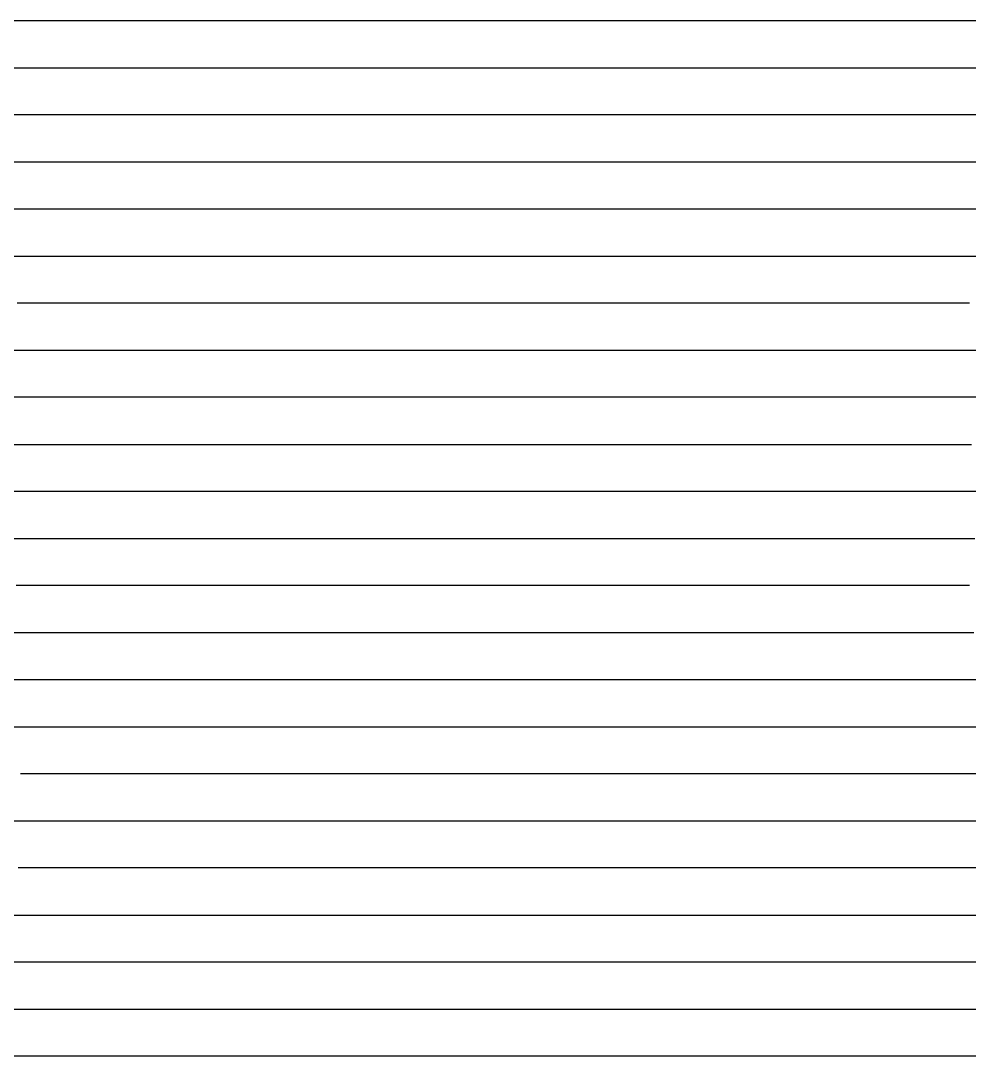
# Model space of a CAD drawing. Extents: x 20 to 170, y 60 to 234.
# Drawn here: x 113.75 to 132.5, y 147.47 to 167.94 of the extents above; entities that cross this region are included whole.
import ezdxf

# ---------------------------------------------------------------- set-up
doc = ezdxf.new("R2010")
doc.units = 0
doc.header["$LTSCALE"] = 0.000394
doc.layers.add('SPLINE', color=7, linetype='CONTINUOUS')

msp = doc.modelspace()

# ---------------------------------------------------------------- linework, layer by layer
at = {"layer": 'SPLINE', "color": 2}
for points in [[(133.002243, 167.939819, -18.118889), (132.305008, 167.939819, -18.100109), (131.955276, 167.939819, -18.200289), (131.605392, 167.939819, -18.507187), (131.463623, 167.939819, -18.729467), (131.035828, 167.939819, -19.531105), (131.016968, 167.939819, -19.556086), (130.908203, 167.939819, -19.227325), (130.210983, 167.939819, -17.436291), (129.861221, 167.939819, -16.778713), (128.814178, 167.939819, -15.228757), (128.116913, 167.939819, -14.204821), (127.767159, 167.939819, -13.835382), (127.59462, 167.939819, -13.744542), (127.419716, 167.939819, -13.685042), (126.722458, 167.939819, -13.484663), (126.022949, 167.939819, -13.425163), (125.325691, 167.939819, -13.534743), (124.975891, 167.939819, -13.700722), (124.628479, 167.939819, -13.919902), (124.278687, 167.939819, -14.239261), (124.103798, 167.939819, -14.44594), (123.995071, 167.939819, -14.630719), (123.231659, 167.939819, -16.218235), (123.13472, 167.939819, -16.443655), (123.03788, 167.939819, -16.694153), (122.238998, 167.939819, -19.108345), (122.220108, 167.939819, -19.142805), (121.837189, 167.939819, -19.465305), (121.487434, 167.939819, -19.552965), (121.137634, 167.939819, -19.625006), (120.790184, 167.939819, -19.725183), (120.37896, 167.939819, -19.825403), (120.071701, 167.939819, -19.844183), (119.764442, 167.939819, -19.891184), (119.539902, 167.939819, -19.772163), (119.414673, 167.939819, -19.665726), (119.279915, 167.939819, -19.556086), (119.133408, 167.939819, -19.471565), (118.696159, 167.939819, -19.255526), (118.346367, 167.939819, -19.114605), (117.649132, 167.939819, -18.998747), (117.299347, 167.939819, -19.058268), (116.951927, 167.939819, -19.233625), (116.188515, 167.939819, -19.891184), (115.9049, 167.939819, -20.035223), (115.730049, 167.939819, -20.210524), (115.555077, 167.939819, -20.511162), (114.857872, 167.939819, -22.173838), (114.718422, 167.939819, -22.518276), (114.694817, 167.939819, -22.549576), (114.259926, 167.939819, -22.994234), (114.115753, 167.939819, -23.153913), (114.094482, 167.939819, -23.163294), (113.461075, 167.939819, -21.3566)], [(113.461075, 167.008575, -21.600838), (114.073212, 167.008575, -23.363714), (114.094482, 167.008575, -23.382454), (114.713715, 167.008575, -22.640396), (114.857872, 167.008575, -22.314735), (115.555077, 167.008575, -20.592562), (115.730049, 167.008575, -20.285704), (115.9049, 167.008575, -20.091543), (116.252342, 167.008575, -19.894283), (117.015717, 167.008575, -19.794104), (117.344254, 167.008575, -19.634405), (117.649132, 167.008575, -19.581165), (117.998962, 167.008575, -19.615625), (118.237663, 167.008575, -19.706444), (119.242126, 167.008575, -20.223083), (119.851898, 167.008575, -19.903704), (120.440422, 167.008575, -19.816004), (120.934341, 167.008575, -19.794104), (121.529953, 167.008575, -19.599945), (122.07592, 167.008575, -18.447649), (122.097168, 167.008575, -18.388149), (122.187042, 167.008575, -18.06881), (122.948044, 167.008575, -15.629557), (123.108757, 167.008575, -15.244397), (123.231659, 167.008575, -15.028358), (123.406609, 167.008575, -14.806039), (123.581482, 167.008575, -14.624459), (124.278687, 167.008575, -13.948061), (124.628479, 167.008575, -13.753942), (125.259552, 167.008575, -13.694442), (125.651848, 167.008575, -13.550383), (126.022949, 167.008575, -13.528523), (126.722458, 167.008575, -13.616183), (127.069977, 167.008575, -13.844742), (127.790764, 167.008575, -14.48978), (127.942032, 167.008575, -14.652599), (128.116913, 167.008575, -14.896818), (128.814178, 167.008575, -15.920755), (129.884827, 167.008575, -17.517691), (130.036102, 167.008575, -17.799471), (130.123535, 167.008575, -18.028049), (130.603333, 167.008575, -19.418365), (130.624557, 167.008575, -19.462185), (131.116211, 167.008575, -18.801487), (131.605392, 167.008575, -18.322409), (131.955276, 167.008575, -18.090689), (132.305008, 167.008575, -18.049969), (132.652512, 167.008575, -18.043709)], [(133.002243, 166.077454, -18.056269), (131.605392, 166.077454, -18.065649), (131.274551, 166.077454, -18.106329), (130.941299, 166.077454, -18.247309), (130.608063, 166.077454, -18.616787), (130.277191, 166.077454, -19.283726), (130.25351, 166.077454, -19.302465), (130.007721, 166.077454, -18.666847), (129.915558, 166.077454, -18.482107), (129.164001, 166.077454, -17.135653), (128.989059, 166.077454, -16.860113), (128.814178, 166.077454, -16.612793), (127.419716, 166.077454, -14.762199), (127.069977, 166.077454, -14.33948), (126.918701, 166.077454, -14.198561), (126.722458, 166.077454, -14.054541), (126.372711, 166.077454, -13.929302), (126.242691, 166.077454, -13.907362), (126.022949, 166.077454, -13.835382), (125.325691, 166.077454, -13.688182), (124.628479, 166.077454, -13.722602), (124.278687, 166.077454, -13.835382), (123.928925, 166.077454, -13.991941), (123.581482, 166.077454, -14.220481), (123.406609, 166.077454, -14.37396), (123.231659, 166.077454, -14.558681), (123.141815, 166.077454, -14.687079), (122.364311, 166.077454, -15.917615), (122.220108, 166.077454, -16.177515), (122.07592, 166.077454, -16.531355), (121.274712, 166.077454, -19.722103), (121.095131, 166.077454, -19.841043), (120.440422, 166.077454, -20.019564), (119.743164, 166.077454, -20.185503), (119.21846, 166.077454, -20.329521), (119.045952, 166.077454, -20.373362), (118.651245, 166.077454, -20.514261), (118.400734, 166.077454, -20.382742), (118.15023, 166.077454, -20.260683), (117.899666, 166.077454, -20.194883), (117.299347, 166.077454, -20.094664), (116.951927, 166.077454, -20.088444), (116.602104, 166.077454, -20.122864), (116.427246, 166.077454, -20.151083), (116.252342, 166.077454, -20.194883), (116.079811, 166.077454, -20.273184), (115.9049, 166.077454, -20.398401), (115.730049, 166.077454, -20.605082), (115.555077, 166.077454, -20.927622), (115.032784, 166.077454, -22.111217), (114.857872, 166.077454, -22.377356), (114.503365, 166.077454, -22.862694), (114.049576, 166.077454, -23.570332), (114.02832, 166.077454, -23.567232), (113.461075, 166.077454, -21.926437)], [(113.461075, 165.148529, -22.439976), (113.985786, 165.148529, -23.823992), (114.007034, 165.148529, -23.855312), (114.43248, 165.148529, -23.000494), (114.645164, 165.148529, -22.549576), (114.857872, 165.148529, -22.223976), (115.096603, 165.148529, -22.007877), (115.730049, 165.148529, -21.06226), (115.9049, 165.148529, -20.852442), (116.252342, 165.148529, -20.623861), (116.951927, 165.148529, -20.539322), (117.299347, 165.148529, -20.592562), (117.474251, 165.148529, -20.630161), (118.086388, 165.148529, -20.830502), (119.045952, 165.148529, -20.529942), (119.21846, 165.148529, -20.482962), (120.005493, 165.148529, -20.229343), (120.702736, 165.148529, -20.060244), (121.137634, 165.148529, -19.177225), (121.99559, 165.148529, -15.898815), (122.021545, 165.148529, -15.801756), (122.184624, 165.148529, -15.379037), (122.272079, 165.148529, -15.225617), (122.359535, 165.148529, -15.100338), (122.534447, 165.148529, -14.899999), (123.231659, 165.148529, -14.38332), (123.581482, 165.148529, -14.211102), (124.628479, 165.148529, -13.913642), (125.325691, 165.148529, -13.863502), (125.675514, 165.148529, -13.916762), (126.022949, 165.148529, -14.085881), (126.895103, 165.148529, -14.82482), (127.02742, 165.148529, -14.971998), (128.937088, 165.148529, -17.495731), (129.059982, 165.148529, -17.702431), (129.182907, 165.148529, -17.934109), (129.797363, 165.148529, -19.280565), (129.818649, 165.148529, -19.296246), (130.014816, 165.148529, -19.020687), (130.560776, 165.148529, -18.394409), (130.908203, 165.148529, -18.071909), (131.257965, 165.148529, -17.959209), (131.432953, 165.148529, -17.940409), (131.605392, 165.148529, -17.934109), (131.955276, 165.148529, -17.943489), (132.305008, 165.148529, -17.999889), (133.002243, 165.148529, -18.190889)], [(133.177124, 164.217422, -18.547867), (132.305008, 164.217422, -18.003029), (131.605392, 164.217422, -17.927889), (130.908203, 164.217422, -18.009289), (130.210983, 164.217422, -18.262909), (129.797363, 164.217422, -18.597967), (129.641388, 164.217422, -18.829687), (129.381454, 164.217422, -19.283726), (129.360168, 164.217422, -19.249226), (129.088287, 164.217422, -18.626167), (128.951263, 164.217422, -18.36311), (128.116913, 164.217422, -17.079313), (127.419716, 164.217422, -16.255795), (126.19783, 164.217422, -14.765339), (126.022949, 164.217422, -14.602499), (125.848007, 164.217422, -14.46162), (125.675514, 164.217422, -14.37078), (125.325691, 164.217422, -14.27372), (124.779785, 164.217422, -14.31128), (124.278687, 164.217422, -14.27686), (123.928925, 164.217422, -14.292521), (123.581482, 164.217422, -14.37078), (122.884216, 164.217422, -14.712099), (122.534447, 164.217422, -14.806039), (122.184624, 164.217422, -15.144218), (121.662308, 164.217422, -15.892575), (121.487434, 164.217422, -16.183775), (121.312553, 164.217422, -16.525055), (121.137634, 164.217422, -16.975973), (120.326942, 164.217422, -20.342041), (120.310432, 164.217422, -20.376541), (120.286766, 164.217422, -20.389042), (119.045952, 164.217422, -20.614502), (117.998962, 164.217422, -20.877522), (117.353737, 164.217422, -21.08416), (117.256798, 164.217422, -21.087299), (116.743919, 164.217422, -21.00276), (116.252342, 164.217422, -21.106079), (115.926178, 164.217422, -21.32214), (115.380219, 164.217422, -21.788717), (114.857872, 164.217422, -22.211416), (114.623878, 164.217422, -22.580875), (114.387558, 164.217422, -23.078773), (113.919579, 164.217422, -24.040012), (113.898331, 164.217422, -23.996212), (113.461075, 164.217422, -22.969173)], [(113.461075, 163.286194, -23.467012), (113.765953, 163.286194, -24.12775), (113.789612, 163.286194, -24.14027), (113.855759, 163.286194, -24.08699), (114.363953, 163.286194, -23.113194), (114.857872, 163.286194, -22.280315), (115.205338, 163.286194, -22.042297), (115.35894, 163.286194, -21.979677), (116.079811, 163.286194, -21.5194), (116.297234, 163.286194, -21.43174), (117.140968, 163.286194, -21.1875), (117.649132, 163.286194, -21.087299), (119.298882, 163.286194, -20.792961), (119.721909, 163.286194, -20.742842), (119.743164, 163.286194, -20.730362), (120.178055, 163.286194, -19.753384), (120.336403, 163.286194, -19.098946), (121.007645, 163.286194, -16.528234), (121.137634, 163.286194, -16.133675), (121.215637, 163.286194, -15.952055), (121.312553, 163.286194, -15.764196), (121.487434, 163.286194, -15.529336), (121.837189, 163.286194, -15.206838), (122.534447, 163.286194, -14.827959), (122.884216, 163.286194, -14.721499), (123.75634, 163.286194, -14.574299), (123.928925, 163.286194, -14.53988), (124.628479, 163.286194, -14.54616), (125.183891, 163.286194, -14.740279), (125.762962, 163.286194, -15.116018), (126.022949, 163.286194, -15.350838), (126.731964, 163.286194, -16.255795), (127.419716, 163.286194, -17.032333), (127.833328, 163.286194, -17.436291), (127.942032, 163.286194, -17.561531), (128.050812, 163.286194, -17.714931), (128.116913, 163.286194, -17.818291), (128.29187, 163.286194, -18.118889), (128.837799, 163.286194, -19.271185), (128.85907, 163.286194, -19.283726), (129.026855, 163.286194, -19.070747), (129.197037, 163.286194, -18.898567), (129.873016, 163.286194, -18.244129), (130.210983, 163.286194, -18.06881), (130.908203, 163.286194, -18.009289), (131.605392, 163.286194, -18.040609), (132.305008, 163.286194, -18.159569), (133.002243, 163.286194, -18.738867)], [(132.50116, 162.357361, -18.701267), (132.305008, 162.357361, -18.566628), (131.605392, 162.357361, -18.200289), (131.257965, 162.357361, -18.040609), (130.908203, 162.357361, -18.006189), (130.210983, 162.357361, -18.034349), (129.513748, 162.357361, -18.206549), (129.164001, 162.357361, -18.378769), (128.989059, 162.357361, -18.507187), (128.814178, 162.357361, -18.701267), (128.71727, 162.357361, -18.848467), (128.42186, 162.357361, -19.330666), (128.400574, 162.357361, -19.327505), (128.140594, 162.357361, -18.773327), (127.908981, 162.357361, -18.381929), (127.816818, 162.357361, -18.272329), (126.743759, 162.357361, -17.129433), (126.067818, 162.357361, -16.287115), (125.935463, 162.357361, -16.133675), (125.325691, 162.357361, -15.510556), (124.975891, 162.357361, -15.244397), (124.80336, 162.357361, -15.134818), (124.628479, 162.357361, -15.059658), (123.928925, 162.357361, -14.881158), (123.231659, 162.357361, -14.859279), (122.884216, 162.357361, -14.909358), (122.709335, 162.357361, -14.956318), (121.837189, 162.357361, -15.275717), (121.487434, 162.357361, -15.444798), (121.137634, 162.357361, -15.770476), (120.790184, 162.357361, -16.155575), (120.440422, 162.357361, -16.672253), (120.317497, 162.357361, -16.910233), (120.192223, 162.357361, -17.264051), (119.334282, 162.357361, -20.893122), (119.21846, 162.357361, -21.06226), (118.282547, 162.357361, -21.250099), (117.649132, 162.357361, -21.25322), (117.299347, 162.357361, -21.272039), (116.951927, 162.357361, -21.387899), (116.252342, 162.357361, -21.669718), (116.079811, 162.357361, -21.726078), (115.205338, 162.357361, -22.089277), (114.857872, 162.357361, -22.333496), (113.680847, 162.357361, -24.29995)], [(113.373619, 161.426132, -24.678808), (113.832123, 161.426132, -24.14649), (114.181915, 161.426132, -23.651772), (114.857872, 161.426132, -22.496336), (115.205338, 161.426132, -22.245855), (116.079811, 161.426132, -21.857557), (116.252342, 161.426132, -21.788717), (117.16935, 161.426132, -21.700977), (117.408073, 161.426132, -21.625877), (117.649132, 161.426132, -21.600838), (118.353462, 161.426132, -21.5413), (118.674881, 161.426132, -21.47242), (118.696159, 161.426132, -21.438), (119.227936, 161.426132, -20.154203), (119.589531, 161.426132, -18.792088), (120.147324, 161.426132, -16.863293), (120.227692, 161.426132, -16.659733), (120.440422, 161.426132, -16.318415), (120.702736, 161.426132, -16.058535), (120.790184, 161.426132, -15.983376), (121.137634, 161.426132, -15.732857), (121.487434, 161.426132, -15.554397), (121.749763, 161.426132, -15.454217), (121.837189, 161.426132, -15.429157), (122.064117, 161.426132, -15.388457), (122.751907, 161.426132, -15.332077), (123.231659, 161.426132, -15.235017), (123.928925, 161.426132, -15.347757), (124.278687, 161.426132, -15.513697), (124.628479, 161.426132, -15.804896), (126.022949, 161.426132, -17.192053), (126.722458, 161.426132, -18.040609), (127.419716, 161.426132, -18.864107), (127.790764, 161.426132, -19.452826), (128.062576, 161.426132, -19.086445), (128.31308, 161.426132, -18.845327), (128.56369, 161.426132, -18.657467), (128.814178, 161.426132, -18.504007), (129.164001, 161.426132, -18.313049), (129.513748, 161.426132, -18.269169), (129.861221, 161.426132, -18.237869), (130.560776, 161.426132, -18.206549), (130.908203, 161.426132, -18.209709), (131.257965, 161.426132, -18.269169), (131.432953, 161.426132, -18.341169), (132.305008, 161.426132, -18.942408), (133.002243, 161.426132, -19.587465)], [(132.652512, 160.494934, -19.753384), (132.489365, 160.494934, -19.596846), (131.605392, 160.494934, -18.907948), (131.432953, 160.494934, -18.788967), (131.257965, 160.494934, -18.695047), (130.560776, 160.494934, -18.410089), (130.210983, 160.494934, -18.319309), (129.513748, 160.494934, -18.309929), (129.164001, 160.494934, -18.344349), (128.814178, 160.494934, -18.40383), (128.466782, 160.494934, -18.497747), (128.29187, 160.494934, -18.579187), (128.116913, 160.494934, -18.682487), (127.942032, 160.494934, -18.832808), (127.854607, 160.494934, -18.936108), (127.223549, 160.494934, -19.759684), (127.202293, 160.494934, -19.740864), (126.61142, 160.494934, -18.914248), (125.325691, 160.494934, -17.301651), (124.975891, 160.494934, -16.947773), (124.628479, 160.494934, -16.672253), (123.928925, 160.494934, -16.105515), (123.798904, 160.494934, -16.020975), (123.231659, 160.494934, -15.720356), (122.534447, 160.494934, -15.601357), (122.184624, 160.494934, -15.623297), (122.00975, 160.494934, -15.648336), (121.837189, 160.494934, -15.689076), (121.137634, 160.494934, -15.889456), (120.790184, 160.494934, -15.999016), (120.615303, 160.494934, -16.089855), (120.440422, 160.494934, -16.211935), (119.743164, 160.494934, -16.856993), (119.393402, 160.494934, -17.383051), (119.305977, 160.494934, -17.599131), (119.21846, 160.494934, -17.887169), (118.367653, 160.494934, -21.127979), (117.998962, 160.494934, -21.873238), (117.975288, 160.494934, -21.901398), (117.649132, 160.494934, -21.967197), (116.602104, 160.494934, -22.101818), (116.427246, 160.494934, -22.129997), (116.252342, 160.494934, -22.186357), (116.188515, 160.494934, -22.211416), (115.380219, 160.494934, -22.380516), (115.205338, 160.494934, -22.439976), (114.857872, 160.494934, -22.703035), (114.333191, 160.494934, -23.454512), (113.985786, 160.494934, -23.770752), (113.810867, 160.494934, -23.989952), (113.326347, 160.494934, -24.819708)], [(113.286156, 159.56369, -24.794668), (113.810867, 159.56369, -23.817732), (114.160637, 159.56369, -23.473312), (114.420616, 159.56369, -23.351154), (114.857872, 159.56369, -22.959774), (115.205338, 159.56369, -22.703035), (115.380219, 159.56369, -22.643536), (115.555077, 159.56369, -22.609076), (117.452972, 159.56369, -22.295956), (117.502602, 159.56369, -22.239555), (117.52623, 159.56369, -22.192656), (118.367653, 159.56369, -19.211685), (118.705612, 159.56369, -18.378769), (119.343742, 159.56369, -17.129433), (119.643936, 159.56369, -16.759912), (119.944099, 159.56369, -16.603333), (120.095306, 159.56369, -16.562654), (120.265488, 159.56369, -16.537615), (120.615303, 159.56369, -16.293375), (120.790184, 159.56369, -16.190075), (120.965065, 159.56369, -16.133675), (121.137634, 159.56369, -16.105515), (121.487434, 159.56369, -16.089855), (122.00975, 159.56369, -16.136835), (122.534447, 159.56369, -16.102335), (122.884216, 159.56369, -16.205715), (123.231659, 159.56369, -16.390415), (123.928925, 159.56369, -16.813133), (124.278687, 159.56369, -17.082453), (124.45356, 159.56369, -17.251511), (124.628479, 159.56369, -17.461311), (126.022949, 159.56369, -19.183485), (126.590134, 159.56369, -19.916224), (126.61142, 159.56369, -19.916224), (126.838348, 159.56369, -19.546705), (126.928131, 159.56369, -19.418365), (127.015556, 159.56369, -19.305645), (127.419716, 159.56369, -18.942408), (127.767159, 159.56369, -18.745148), (128.116913, 159.56369, -18.597967), (128.814178, 159.56369, -18.482107), (129.164001, 159.56369, -18.478968), (129.861221, 159.56369, -18.507187), (130.210983, 159.56369, -18.544727), (130.385895, 159.56369, -18.591667), (131.257965, 159.56369, -19.014387), (131.605392, 159.56369, -19.214806), (132.468079, 159.56369, -19.850464), (132.543701, 159.56369, -19.919323)], [(133.002243, 158.634857, -20.833681), (132.347565, 158.634857, -20.213663), (131.605392, 158.634857, -19.440266), (131.257965, 158.634857, -19.280565), (131.236786, 158.634857, -19.277426), (130.385895, 158.634857, -18.926727), (129.513748, 158.634857, -18.638647), (129.164001, 158.634857, -18.576067), (128.814178, 158.634857, -18.566628), (128.476227, 158.634857, -18.582287), (128.138184, 158.634857, -18.688787), (127.419716, 158.634857, -18.751408), (127.069977, 158.634857, -18.945547), (126.372711, 158.634857, -19.512285), (126.022949, 158.634857, -19.875504), (125.935463, 158.634857, -20.016443), (125.914246, 158.634857, -20.022663), (124.628479, 158.634857, -18.475847), (123.928925, 158.634857, -17.680511), (123.581482, 158.634857, -17.326691), (123.231659, 158.634857, -17.032333), (122.884216, 158.634857, -16.825693), (122.184624, 158.634857, -16.537615), (121.837189, 158.634857, -16.459335), (121.388138, 158.634857, -16.421755), (120.941467, 158.634857, -16.496895), (120.090599, 158.634857, -16.540735), (119.918106, 158.634857, -16.581455), (119.743164, 158.634857, -16.644093), (119.045952, 158.634857, -17.026052), (118.696159, 158.634857, -17.348631), (118.608704, 158.634857, -17.451931), (118.542534, 158.634857, -17.545891), (118.346367, 158.634857, -17.905949), (118.216377, 158.634857, -18.259769), (117.649132, 158.634857, -20.288803), (117.346619, 158.634857, -21.434879), (117.320587, 158.634857, -21.51314), (116.843224, 158.634857, -22.681116), (116.81955, 158.634857, -22.696775), (116.252342, 158.634857, -22.759396), (115.380219, 158.634857, -22.944134), (115.205338, 158.634857, -23.003593), (114.508072, 158.634857, -23.319834), (114.160637, 158.634857, -23.451372), (113.810867, 158.634857, -23.789532), (113.484718, 158.634857, -24.265471)], [(113.461075, 157.703659, -24.115191), (113.810867, 157.703659, -23.805212), (114.160637, 157.703659, -23.557852), (114.508072, 157.703659, -23.432592), (115.316376, 157.703659, -23.266634), (115.467651, 157.703659, -23.222794), (116.079811, 157.703659, -23.119493), (116.101067, 157.703659, -23.103834), (116.514679, 157.703659, -22.195776), (117.370224, 157.703659, -18.892307), (117.509697, 157.703659, -18.457067), (117.649132, 157.703659, -18.209709), (117.998962, 157.703659, -17.783831), (118.346367, 157.703659, -17.483271), (118.696159, 157.703659, -17.248411), (119.045952, 157.703659, -17.091833), (120.440422, 157.703659, -16.788113), (120.790184, 157.703659, -16.775553), (121.137634, 157.703659, -16.813133), (121.662308, 157.703659, -16.922733), (121.837189, 157.703659, -16.963493), (122.184624, 157.703659, -17.101233), (122.534447, 157.703659, -17.326691), (123.231659, 157.703659, -18.056269), (123.928925, 157.703659, -18.710648), (124.628479, 157.703659, -19.455925), (125.068085, 157.703659, -19.909964), (125.368256, 157.703659, -20.276323), (125.391861, 157.703659, -20.254383), (126.022949, 157.703659, -19.405806), (126.19783, 157.703659, -19.227325), (126.372711, 157.703659, -19.092726), (126.722458, 157.703659, -18.911087), (127.419716, 157.703659, -18.716948), (128.116913, 157.703659, -18.688787), (128.814178, 157.703659, -18.792088), (128.989059, 157.703659, -18.829687), (129.164001, 157.703659, -18.851627), (129.338898, 157.703659, -18.892307), (129.513748, 157.703659, -18.945547), (130.319748, 157.703659, -19.271185), (130.908203, 157.703659, -19.318146), (131.257965, 157.703659, -19.368265), (131.605392, 157.703659, -19.568645), (132.609955, 157.703659, -20.667742)], [(132.50592, 156.77243, -21.012159), (132.300293, 156.77243, -20.824282), (131.62442, 156.77243, -20.273184), (130.908203, 156.77243, -19.665726), (130.560776, 156.77243, -19.418365), (130.210983, 156.77243, -19.305645), (129.513748, 156.77243, -19.192905), (129.164001, 156.77243, -19.120865), (128.116913, 156.77243, -18.951767), (127.767159, 156.77243, -18.942408), (127.048691, 156.77243, -18.948668), (126.33963, 156.77243, -19.030067), (125.857491, 156.77243, -19.243006), (125.692024, 156.77243, -19.327505), (125.358803, 156.77243, -19.556086), (125.190956, 156.77243, -19.715803), (125.02552, 156.77243, -19.903704), (124.692261, 156.77243, -20.389042), (124.67099, 156.77243, -20.398401), (124.082527, 156.77243, -19.809763), (123.928925, 156.77243, -19.671946), (123.231659, 156.77243, -19.130245), (122.534447, 156.77243, -18.372509), (122.20591, 156.77243, -18.024929), (122.054634, 156.77243, -17.887169), (121.487434, 156.77243, -17.451931), (121.137634, 156.77243, -17.295391), (120.790184, 156.77243, -17.220211), (120.440422, 156.77243, -17.195173), (120.244202, 156.77243, -17.213951), (119.045952, 156.77243, -17.204573), (118.696159, 156.77243, -17.389311), (118.303825, 156.77243, -17.646091), (117.998962, 156.77243, -17.714931), (117.649132, 156.77243, -17.959209), (117.474251, 156.77243, -18.21283), (117.299347, 156.77243, -18.604227), (116.928261, 156.77243, -19.462185), (116.580811, 156.77243, -20.398401), (116.498169, 156.77243, -20.677101), (115.663811, 156.77243, -23.354334), (115.56926, 156.77243, -23.473312), (115.545654, 156.77243, -23.482672), (114.557732, 156.77243, -23.645512), (114.257545, 156.77243, -23.733192), (113.657265, 156.77243, -24.12459)], [(113.461075, 155.843597, -24.17157), (114.333191, 155.843597, -23.889732), (114.508072, 155.843597, -23.845932), (114.857872, 155.843597, -23.817732), (114.966606, 155.843597, -23.817732), (114.987862, 155.843597, -23.805212), (115.555077, 155.843597, -22.189476), (115.576355, 155.843597, -22.108078), (116.427246, 155.843597, -19.452826), (116.580811, 155.843597, -19.061407), (116.602104, 155.843597, -19.014387), (116.951927, 155.843597, -18.504007), (117.649132, 155.843597, -17.902809), (117.911507, 155.843597, -17.749411), (117.998962, 155.843597, -17.705551), (118.346367, 155.843597, -17.630411), (119.067238, 155.843597, -17.624151), (119.409912, 155.843597, -17.539591), (119.75264, 155.843597, -17.545891), (120.097687, 155.843597, -17.586571), (120.440422, 155.843597, -17.689911), (121.007645, 155.843597, -17.990509), (121.161232, 155.843597, -18.090689), (121.487434, 155.843597, -18.344349), (121.837189, 155.843597, -18.710648), (122.534447, 155.843597, -19.549866), (123.231659, 155.843597, -20.050863), (123.865105, 155.843597, -20.567501), (124.070656, 155.843597, -20.260683), (124.165245, 155.843597, -20.135424), (124.257408, 155.843597, -20.025824), (124.628479, 155.843597, -19.737743), (125.325691, 155.843597, -19.315025), (125.500572, 155.843597, -19.227325), (125.675514, 155.843597, -19.177225), (126.022949, 155.843597, -19.145926), (126.19783, 155.843597, -19.145926), (126.372711, 155.843597, -19.067627), (126.722458, 155.843597, -18.992527), (127.419716, 155.843597, -19.001907), (128.814178, 155.843597, -19.346325), (129.164001, 155.843597, -19.387045), (129.513748, 155.843597, -19.455925), (130.210983, 155.843597, -19.684505), (130.385895, 155.843597, -19.750223), (130.908203, 155.843597, -20.035223), (131.257965, 155.843597, -20.219963), (131.605392, 155.843597, -20.442282), (132.097015, 155.843597, -21.052839), (132.588684, 155.843597, -21.691658)], [(133.002243, 154.912354, -21.284559), (132.085175, 154.912354, -21.732338), (131.605392, 154.912354, -21.15308), (130.875153, 154.912354, -20.407822), (130.544266, 154.912354, -20.144783), (130.376434, 154.912354, -20.057123), (129.513748, 154.912354, -19.737743), (129.338898, 154.912354, -19.684505), (128.814178, 154.912354, -19.490345), (128.116913, 154.912354, -19.321285), (127.483505, 154.912354, -19.271185), (127.419716, 154.912354, -19.261786), (126.022949, 154.912354, -19.142805), (125.675514, 154.912354, -19.152185), (125.325691, 154.912354, -19.196045), (124.628479, 154.912354, -19.383905), (123.928925, 154.912354, -19.922443), (123.406609, 154.912354, -20.395302), (123.252907, 154.912354, -20.564362), (123.080383, 154.912354, -20.799221), (123.056747, 154.912354, -20.796082), (122.447021, 154.912354, -20.298223), (121.837189, 154.912354, -19.894283), (121.617447, 154.912354, -19.772163), (121.596161, 154.912354, -19.753384), (121.137634, 154.912354, -19.183485), (120.790184, 154.912354, -18.773327), (120.440422, 154.912354, -18.504007), (119.743164, 154.912354, -18.143909), (119.393402, 154.912354, -17.984249), (119.045952, 154.912354, -17.915369), (118.696159, 154.912354, -17.909069), (118.346367, 154.912354, -17.934109), (117.998962, 154.912354, -18.040609), (116.951927, 154.912354, -18.510307), (116.602104, 154.912354, -18.823427), (116.493393, 154.912354, -18.936108), (116.252342, 154.912354, -19.211685), (115.9049, 154.912354, -19.706444), (115.663811, 154.912354, -20.163584), (115.555077, 154.912354, -20.423462), (115.446365, 154.912354, -20.749102), (114.661736, 154.912354, -23.623592), (114.304817, 154.912354, -24.09955), (114.285919, 154.912354, -24.115191), (114.15831, 154.912354, -24.14341), (113.461075, 154.912354, -24.18721)], [(113.461075, 153.981171, -24.17157), (113.919579, 153.981171, -24.12459), (113.940865, 153.981171, -24.115191), (114.628593, 153.981171, -21.5476), (114.857872, 153.981171, -21.01528), (115.032784, 153.981171, -20.724081), (115.730049, 153.981171, -19.675125), (115.9049, 153.981171, -19.484085), (116.252342, 153.981171, -19.283726), (116.384689, 153.981171, -19.246145), (116.701393, 153.981171, -18.911087), (117.015717, 153.981171, -18.638647), (117.649132, 153.981171, -18.522827), (118.367653, 153.981171, -18.623007), (118.717445, 153.981171, -18.591667), (119.067238, 153.981171, -18.688787), (119.405205, 153.981171, -18.851627), (119.743164, 153.981171, -19.045727), (119.918106, 153.981171, -19.214806), (120.286766, 153.981171, -19.615625), (120.636559, 153.981171, -20.025824), (120.657845, 153.981171, -20.044603), (121.979012, 153.981171, -20.758501), (122.137383, 153.981171, -20.868101), (122.404457, 153.981171, -21.080999), (122.425743, 153.981171, -21.065399), (123.231659, 153.981171, -20.050863), (123.319115, 153.981171, -19.953823), (123.406609, 153.981171, -19.872383), (123.581482, 153.981171, -19.737743), (123.928925, 153.981171, -19.552965), (124.278687, 153.981171, -19.434006), (124.628479, 153.981171, -19.333805), (126.022949, 153.981171, -19.280565), (126.372711, 153.981171, -19.289986), (127.419716, 153.981171, -19.446526), (128.29187, 153.981171, -19.521666), (128.466782, 153.981171, -19.552965), (129.338898, 153.981171, -19.800364), (129.513748, 153.981171, -19.866123), (129.68634, 153.981171, -19.969423), (130.210983, 153.981171, -20.348322), (130.875153, 153.981171, -20.927622), (131.541626, 153.981171, -21.791798), (131.562836, 153.981171, -21.801258), (131.605392, 153.981171, -21.766758), (132.305008, 153.981171, -21.34096), (132.827393, 153.981171, -21.065399)], [(132.827393, 153.052322, -20.792961), (132.305008, 153.052322, -21.0497), (131.605392, 153.052322, -21.41922), (130.953125, 153.052322, -21.801258), (130.863358, 153.052322, -21.716698), (130.036102, 153.052322, -20.614502), (129.861221, 153.052322, -20.404701), (129.68634, 153.052322, -20.238724), (129.513748, 153.052322, -20.119743), (129.338898, 153.052322, -20.025824), (128.814178, 153.052322, -19.790983), (128.466782, 153.052322, -19.656305), (128.116913, 153.052322, -19.581165), (127.419716, 153.052322, -19.480986), (126.022949, 153.052322, -19.399586), (125.325691, 153.052322, -19.330666), (124.628479, 153.052322, -19.365126), (124.366112, 153.052322, -19.449665), (123.787064, 153.052322, -19.484085), (123.510567, 153.052322, -19.571785), (122.884216, 153.052322, -19.906803), (122.534447, 153.052322, -20.126003), (122.359535, 153.052322, -20.285704), (122.184624, 153.052322, -20.492361), (121.683586, 153.052322, -21.265779), (121.357437, 153.052322, -21.0497), (121.050179, 153.052322, -20.877522), (120.440422, 153.052322, -20.623861), (120.036232, 153.052322, -20.445381), (119.634453, 153.052322, -20.310743), (119.346146, 153.052322, -20.007004), (119.045952, 153.052322, -19.700144), (118.696159, 153.052322, -19.383905), (118.346367, 153.052322, -19.221106), (118.128944, 153.052322, -19.133406), (117.998962, 153.052322, -19.092726), (117.649132, 153.052322, -19.051968), (117.103203, 153.052322, -19.221106), (116.252342, 153.052322, -19.252405), (115.9049, 153.052322, -19.430885), (115.555077, 153.052322, -19.684505), (115.205338, 153.052322, -20.016443), (114.857872, 153.052322, -20.473581), (114.72081, 153.052322, -20.692781), (114.602661, 153.052322, -20.96204), (113.919579, 153.052322, -22.878374), (113.744698, 153.052322, -23.407534)], [(113.461075, 152.121094, -22.796976), (113.810867, 152.121094, -21.700977), (114.160637, 152.121094, -21.11858), (114.508072, 152.121094, -20.695902), (114.857872, 152.121094, -20.370241), (115.032784, 152.121094, -20.235563), (115.205338, 152.121094, -20.126003), (115.380219, 152.121094, -20.038303), (116.252342, 152.121094, -19.675125), (116.602104, 152.121094, -19.587465), (116.951927, 152.121094, -19.584286), (117.299347, 152.121094, -19.606205), (117.649132, 152.121094, -19.703283), (117.987091, 152.121094, -19.938124), (118.393646, 152.121094, -20.307644), (118.717445, 152.121094, -20.639542), (119.045952, 152.121094, -20.774181), (120.440422, 152.121094, -21.22192), (120.898895, 152.121094, -21.44738), (120.920189, 152.121094, -21.41922), (121.378716, 152.121094, -20.623861), (121.837189, 152.121094, -20.235563), (122.534447, 152.121094, -19.781544), (123.231659, 152.121094, -19.521666), (123.581482, 152.121094, -19.474686), (123.928925, 152.121094, -19.446526), (124.628479, 152.121094, -19.452826), (125.150803, 152.121094, -19.480986), (126.022949, 152.121094, -19.449665), (126.722458, 152.121094, -19.484085), (127.419716, 152.121094, -19.496645), (127.59462, 152.121094, -19.524845), (128.466782, 152.121094, -19.744003), (128.814178, 152.121094, -19.944384), (128.989059, 152.121094, -20.113483), (129.513748, 152.121094, -20.749102), (130.298462, 152.121094, -21.741737), (130.319748, 152.121094, -21.754257), (130.962585, 152.121094, -21.265779), (131.605392, 152.121094, -20.98708), (132.130127, 152.121094, -20.777302), (132.305008, 152.121094, -20.730362), (133.002243, 152.121094, -20.614502)], [(133.002243, 151.189865, -20.539322), (132.305008, 151.189865, -20.523682), (132.130127, 151.189865, -20.554981), (131.605392, 151.189865, -20.717821), (130.210983, 151.189865, -21.319019), (130.073959, 151.189865, -21.387899), (129.93924, 151.189865, -21.481859), (129.665054, 151.189865, -21.732338), (129.643799, 151.189865, -21.716698), (128.86618, 151.189865, -20.695902), (128.726761, 151.189865, -20.545582), (128.116913, 151.189865, -19.994503), (127.767159, 151.189865, -19.734564), (127.419716, 151.189865, -19.603106), (126.722458, 151.189865, -19.487246), (126.022949, 151.189865, -19.446526), (125.325691, 151.189865, -19.449665), (124.628479, 151.189865, -19.480986), (124.016281, 151.189865, -19.599945), (123.231659, 151.189865, -19.584286), (122.534447, 151.189865, -19.640665), (121.837189, 151.189865, -19.803463), (121.662308, 151.189865, -19.900583), (121.574883, 151.189865, -19.960043), (121.487434, 151.189865, -20.035223), (121.312553, 151.189865, -20.219963), (120.440422, 151.189865, -21.33778), (120.156815, 151.189865, -21.732338), (120.135551, 151.189865, -21.754257), (119.045952, 151.189865, -21.353439), (117.736557, 151.189865, -20.94636), (117.408073, 151.189865, -20.652061), (117.299347, 151.189865, -20.564362), (117.211914, 151.189865, -20.511162), (116.843224, 151.189865, -20.298223), (116.252342, 151.189865, -20.169844), (115.555077, 151.189865, -20.295103), (115.380219, 151.189865, -20.357721), (115.205338, 151.189865, -20.429722), (115.032784, 151.189865, -20.539322), (114.444283, 151.189865, -20.99334), (114.181915, 151.189865, -21.0779), (113.940865, 151.189865, -21.26264), (113.702133, 151.189865, -21.625877)], [(113.461075, 150.258698, -21.657158), (114.160637, 150.258698, -21.099819), (114.508072, 150.258698, -20.971439), (114.857872, 150.258698, -20.96204), (115.425079, 150.258698, -20.99334), (115.850555, 150.258698, -20.908821), (116.252342, 150.258698, -20.98708), (117.408073, 150.258698, -21.5476), (117.998962, 150.258698, -21.625877), (118.367653, 150.258698, -21.719818), (119.045952, 150.258698, -21.751118), (119.393402, 150.258698, -21.892017), (119.414673, 150.258698, -21.892017), (119.47847, 150.258698, -21.826298), (120.18512, 150.258698, -20.733461), (120.440422, 150.258698, -20.379662), (120.615303, 150.258698, -20.210524), (120.790184, 150.258698, -20.088444), (121.137634, 150.258698, -19.922443), (121.487434, 150.258698, -19.831663), (121.837189, 150.258698, -19.753384), (122.184624, 150.258698, -19.750223), (122.884216, 150.258698, -19.690765), (123.231659, 150.258698, -19.631266), (123.928925, 150.258698, -19.487246), (124.628479, 150.258698, -19.452826), (125.325691, 150.258698, -19.446526), (125.675514, 150.258698, -19.462185), (126.372711, 150.258698, -19.518545), (126.722458, 150.258698, -19.599945), (126.895103, 150.258698, -19.684505), (127.682053, 150.258698, -20.163584), (127.899498, 150.258698, -20.332682), (128.116913, 150.258698, -20.558142), (128.922913, 150.258698, -21.691658), (128.946503, 150.258698, -21.685358), (129.104858, 150.258698, -21.556959), (129.894272, 150.258698, -21.03722), (130.210983, 150.258698, -20.877522), (130.908203, 150.258698, -20.645802), (131.605392, 150.258698, -20.495522), (132.305008, 150.258698, -20.442282), (132.652512, 150.258698, -20.432901)], [(133.002243, 149.329834, -20.442282), (132.368851, 149.329834, -20.429722), (132.163177, 149.329834, -20.370241), (131.976532, 149.329834, -20.332682), (131.605392, 149.329834, -20.320124), (131.257965, 149.329834, -20.348322), (130.210983, 149.329834, -20.573801), (129.513748, 149.329834, -20.799221), (129.164001, 149.329834, -20.924461), (128.814178, 149.329834, -21.17182), (128.204437, 149.329834, -21.719818), (128.183151, 149.329834, -21.700977), (127.800217, 149.329834, -21.168739), (127.244835, 149.329834, -20.448542), (127.069977, 149.329834, -20.273184), (126.895103, 149.329834, -20.144783), (126.722458, 149.329834, -20.038303), (126.022949, 149.329834, -19.668865), (125.675514, 149.329834, -19.518545), (125.325691, 149.329834, -19.484085), (123.928925, 149.329834, -19.484085), (123.231659, 149.329834, -19.524845), (122.184624, 149.329834, -19.697025), (121.837189, 149.329834, -19.731483), (120.440422, 149.329834, -20.085283), (120.265488, 149.329834, -20.135424), (120.090599, 149.329834, -20.194883), (119.743164, 149.329834, -20.392141), (119.568283, 149.329834, -20.545582), (119.393402, 149.329834, -20.749102), (118.804871, 149.329834, -21.675938), (118.783585, 149.329834, -21.691658), (118.216377, 149.329834, -21.732338), (117.932777, 149.329834, -21.810617), (117.474251, 149.329834, -22.029818), (117.452972, 149.329834, -22.036037), (116.571404, 149.329834, -21.910778), (116.252342, 149.329834, -21.751118), (115.9049, 149.329834, -21.55386), (115.555077, 149.329834, -21.39728), (114.857872, 149.329834, -21.2971), (114.508072, 149.329834, -21.35034), (114.333191, 149.329834, -21.416059), (113.461075, 149.329834, -21.841938)], [(113.461075, 148.398682, -21.904577), (114.02832, 148.398682, -21.866978), (114.311905, 148.398682, -21.873238), (114.616814, 148.398682, -21.929598), (114.857872, 148.398682, -21.892017), (115.205338, 148.398682, -21.929598), (115.488922, 148.398682, -22.051758), (115.751297, 148.398682, -22.195776), (116.252342, 148.398682, -22.364836), (117.211914, 148.398682, -22.405556), (117.845329, 148.398682, -21.992218), (118.445625, 148.398682, -21.018379), (118.594543, 148.398682, -20.827421), (118.745789, 148.398682, -20.677101), (119.045952, 148.398682, -20.473581), (119.743164, 148.398682, -20.075903), (119.918106, 148.398682, -19.988243), (120.090599, 148.398682, -19.935003), (120.790184, 148.398682, -19.841043), (121.137634, 148.398682, -19.784723), (121.837189, 148.398682, -19.640665), (122.184624, 148.398682, -19.587465), (122.534447, 148.398682, -19.571785), (123.231659, 148.398682, -19.552965), (124.628479, 148.398682, -19.565525), (124.975891, 148.398682, -19.659466), (125.675514, 148.398682, -19.944384), (125.848007, 148.398682, -20.028923), (126.022949, 148.398682, -20.129164), (126.35614, 148.398682, -20.429722), (127.353577, 148.398682, -21.710398), (127.374863, 148.398682, -21.719818), (128.116913, 148.398682, -21.03722), (128.814178, 148.398682, -20.742842), (130.210983, 148.398682, -20.270063), (130.908203, 148.398682, -20.207443), (131.605392, 148.398682, -20.254383), (131.955276, 148.398682, -20.291964), (132.305008, 148.398682, -20.345201), (132.827393, 148.398682, -20.514261)], [(133.002243, 147.467438, -20.927622), (132.305008, 147.467438, -20.395302), (131.955276, 147.467438, -20.295103), (131.257965, 147.467438, -20.207443), (130.560776, 147.467438, -20.204264), (129.513748, 147.467438, -20.213663), (129.338898, 147.467438, -20.248123), (128.466782, 147.467438, -20.529942), (128.116913, 147.467438, -20.677101), (127.419716, 147.467438, -21.13114), (126.547592, 147.467438, -21.791798), (126.523987, 147.467438, -21.794958), (126.022949, 147.467438, -21.17182), (125.325691, 147.467438, -20.348322), (124.975891, 147.467438, -20.113483), (123.928925, 147.467438, -19.690765), (123.231659, 147.467438, -19.621885), (121.837189, 147.467438, -19.631266), (121.749763, 147.467438, -19.646925), (121.404709, 147.467438, -19.637526), (121.08326, 147.467438, -19.656305), (120.761818, 147.467438, -19.731483), (120.331696, 147.467438, -19.869244), (119.743164, 147.467438, -19.944384), (119.045952, 147.467438, -20.107224), (118.346367, 147.467438, -20.576921), (117.998962, 147.467438, -20.833681), (117.824074, 147.467438, -20.9683), (117.736557, 147.467438, -21.052839), (117.649132, 147.467438, -21.14992), (117.502602, 147.467438, -21.347179), (116.729774, 147.467438, -22.439976), (116.448509, 147.467438, -22.690475), (115.488922, 147.467438, -22.627855), (114.857872, 147.467438, -22.355455), (114.508072, 147.467438, -22.230196), (114.160637, 147.467438, -22.161318), (113.461075, 147.467438, -22.236456)]]:
    msp.add_polyline3d(points, dxfattribs=at)

doc.saveas('drawing.dxf')
